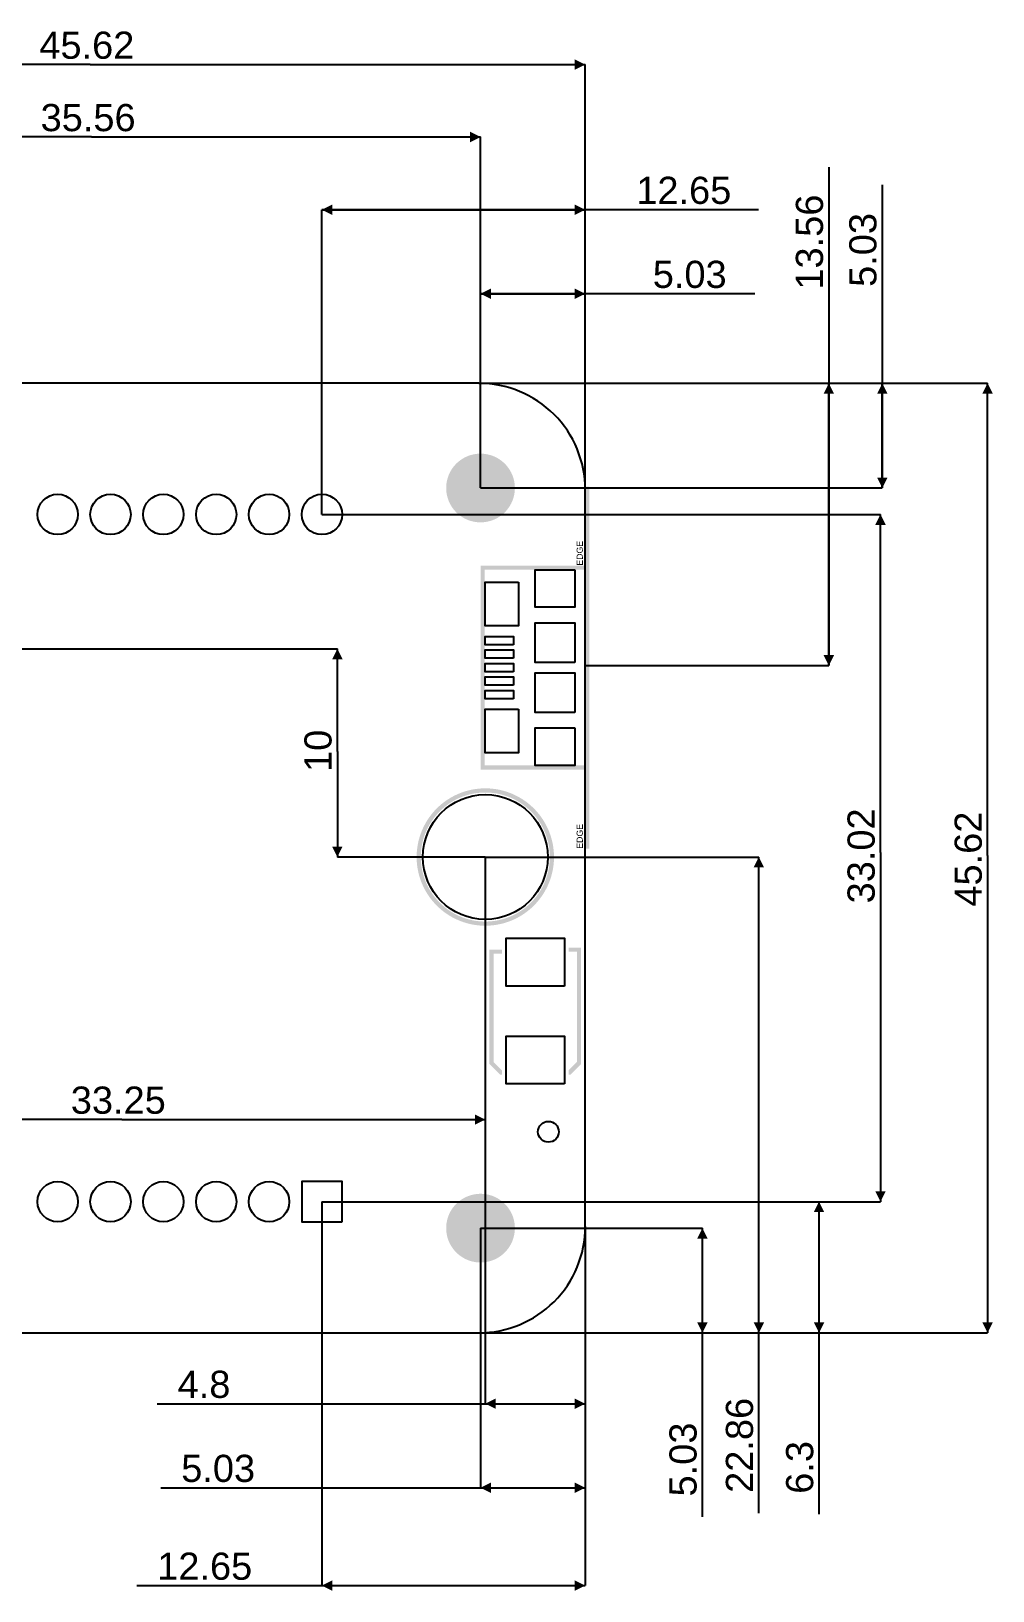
# Model space of a CAD drawing. Header units: millimetres. Extents: x -156 to 264, y -126 to 171.
# Drawn here: x -26.6 to 19.6, y -12.4 to 62.5 of the extents above; entities that cross this region are included whole.
import ezdxf

# ---------------------------------------------------------------- set-up
doc = ezdxf.new("R2010")
doc.units = ezdxf.units.MM
doc.header["$MEASUREMENT"] = 0
doc.layers.add('DIMENSION', color=7, linetype='Continuous', true_color=0xffffff)

msp = doc.modelspace()

# ---------------------------------------------------------------- hatches: boundary and pattern name
at = {"layer": 'DIMENSION'}
for points in [[(-0.5, 60.682), (0, 60.932), (-0.5, 61.182)], [(-5.53, 57.204), (-5.03, 57.454), (-5.53, 57.704)], [(-12.15, 54.209), (-12.65, 53.959), (-12.15, 53.709)], [(-0.5, 53.709), (0, 53.959), (-0.5, 54.209)], [(-4.53, 50.171), (-5.03, 49.921), (-4.53, 49.671)], [(-0.5, 49.671), (0, 49.921), (-0.5, 50.171)], [(11.955, 45.12), (11.705, 45.62), (11.455, 45.12)], [(14.523, 45.12), (14.273, 45.62), (14.023, 45.12)], [(19.584, 45.12), (19.334, 45.62), (19.084, 45.12)], [(-3.38, 40.59), (-3.38, 40.627), (-3.382, 40.664), (-3.384, 40.701), (-3.387, 40.738), (-3.391, 40.776), (-3.395, 40.814), (-3.401, 40.852), (-3.408, 40.89), (-3.415, 40.929), (-3.424, 40.967), (-3.433, 41.006), (-3.444, 41.044), (-3.455, 41.082), (-3.468, 41.121), (-3.481, 41.159), (-3.496, 41.197), (-3.511, 41.235), (-3.528, 41.273), (-3.546, 41.311), (-3.564, 41.348), (-3.584, 41.385), (-3.605, 41.421), (-3.626, 41.457), (-3.649, 41.493), (-3.673, 41.528), (-3.697, 41.563), (-3.723, 41.597), (-3.749, 41.63), (-3.776, 41.663), (-3.804, 41.695), (-3.833, 41.726), (-3.863, 41.757), (-3.894, 41.787), (-3.925, 41.816), (-3.957, 41.844), (-3.99, 41.871), (-4.023, 41.897), (-4.057, 41.923), (-4.092, 41.947), (-4.127, 41.971), (-4.163, 41.994), (-4.199, 42.015), (-4.235, 42.036), (-4.272, 42.056), (-4.309, 42.074), (-4.347, 42.092), (-4.385, 42.109), (-4.423, 42.124), (-4.461, 42.139), (-4.499, 42.152), (-4.538, 42.165), (-4.576, 42.176), (-4.614, 42.187), (-4.653, 42.196), (-4.691, 42.205), (-4.73, 42.212), (-4.768, 42.219), (-4.806, 42.225), (-4.844, 42.229), (-4.882, 42.233), (-4.919, 42.236), (-4.956, 42.238), (-4.993, 42.24), (-5.03, 42.24), (-5.067, 42.24), (-5.104, 42.238), (-5.141, 42.236), (-5.178, 42.233), (-5.216, 42.229), (-5.254, 42.225), (-5.292, 42.219), (-5.33, 42.212), (-5.369, 42.205), (-5.407, 42.196), (-5.446, 42.187), (-5.484, 42.176), (-5.522, 42.165), (-5.561, 42.152), (-5.599, 42.139), (-5.637, 42.124), (-5.675, 42.109), (-5.713, 42.092), (-5.751, 42.074), (-5.788, 42.056), (-5.825, 42.036), (-5.861, 42.015), (-5.897, 41.994), (-5.933, 41.971), (-5.968, 41.947), (-6.003, 41.923), (-6.037, 41.897), (-6.07, 41.871), (-6.103, 41.844), (-6.135, 41.816), (-6.166, 41.787), (-6.197, 41.757), (-6.227, 41.726), (-6.256, 41.695), (-6.284, 41.663), (-6.311, 41.63), (-6.337, 41.597), (-6.363, 41.563), (-6.387, 41.528), (-6.411, 41.493), (-6.434, 41.457), (-6.455, 41.421), (-6.476, 41.385), (-6.496, 41.348), (-6.514, 41.311), (-6.532, 41.273), (-6.549, 41.235), (-6.564, 41.197), (-6.579, 41.159), (-6.592, 41.121), (-6.605, 41.082), (-6.616, 41.044), (-6.627, 41.006), (-6.636, 40.967), (-6.645, 40.929), (-6.652, 40.89), (-6.659, 40.852), (-6.665, 40.814), (-6.669, 40.776), (-6.673, 40.738), (-6.676, 40.701), (-6.678, 40.664), (-6.68, 40.627), (-6.68, 40.59), (-6.68, 40.553), (-6.678, 40.516), (-6.676, 40.479), (-6.673, 40.442), (-6.669, 40.404), (-6.665, 40.366), (-6.659, 40.328), (-6.652, 40.29), (-6.645, 40.251), (-6.636, 40.213), (-6.627, 40.174), (-6.616, 40.136), (-6.605, 40.098), (-6.592, 40.059), (-6.579, 40.021), (-6.564, 39.983), (-6.549, 39.945), (-6.532, 39.907), (-6.514, 39.869), (-6.496, 39.832), (-6.476, 39.795), (-6.455, 39.759), (-6.434, 39.723), (-6.411, 39.687), (-6.387, 39.652), (-6.363, 39.617), (-6.337, 39.583), (-6.311, 39.55), (-6.284, 39.517), (-6.256, 39.485), (-6.227, 39.454), (-6.197, 39.423), (-6.166, 39.393), (-6.135, 39.364), (-6.103, 39.336), (-6.07, 39.309), (-6.037, 39.283), (-6.003, 39.257), (-5.968, 39.233), (-5.933, 39.209), (-5.897, 39.186), (-5.861, 39.165), (-5.825, 39.144), (-5.788, 39.124), (-5.751, 39.106), (-5.713, 39.088), (-5.675, 39.071), (-5.637, 39.056), (-5.599, 39.041), (-5.561, 39.028), (-5.522, 39.015), (-5.484, 39.004), (-5.446, 38.993), (-5.407, 38.984), (-5.369, 38.975), (-5.33, 38.968), (-5.292, 38.961), (-5.254, 38.955), (-5.216, 38.951), (-5.178, 38.947), (-5.141, 38.944), (-5.104, 38.942), (-5.067, 38.94), (-5.03, 38.94), (-4.993, 38.94), (-4.956, 38.942), (-4.919, 38.944), (-4.882, 38.947), (-4.844, 38.951), (-4.806, 38.955), (-4.768, 38.961), (-4.73, 38.968), (-4.691, 38.975), (-4.653, 38.984), (-4.614, 38.993), (-4.576, 39.004), (-4.538, 39.015), (-4.499, 39.028), (-4.461, 39.041), (-4.423, 39.056), (-4.385, 39.071), (-4.347, 39.088), (-4.309, 39.106), (-4.272, 39.124), (-4.235, 39.144), (-4.199, 39.165), (-4.163, 39.186), (-4.127, 39.209), (-4.092, 39.233), (-4.057, 39.257), (-4.023, 39.283), (-3.99, 39.309), (-3.957, 39.336), (-3.925, 39.364), (-3.894, 39.393), (-3.863, 39.423), (-3.833, 39.454), (-3.804, 39.485), (-3.776, 39.517), (-3.749, 39.55), (-3.723, 39.583), (-3.697, 39.617), (-3.673, 39.652), (-3.649, 39.687), (-3.626, 39.723), (-3.605, 39.759), (-3.584, 39.795), (-3.564, 39.832), (-3.546, 39.869), (-3.528, 39.907), (-3.511, 39.945), (-3.496, 39.983), (-3.481, 40.021), (-3.468, 40.059), (-3.455, 40.098), (-3.444, 40.136), (-3.433, 40.174), (-3.424, 40.213), (-3.415, 40.251), (-3.408, 40.29), (-3.401, 40.328), (-3.395, 40.366), (-3.391, 40.404), (-3.387, 40.442), (-3.384, 40.479), (-3.382, 40.516), (-3.38, 40.553)], [(14.023, 41.09), (14.273, 40.59), (14.523, 41.09)], [(14.438, 38.82), (14.188, 39.32), (13.938, 38.82)], [(-11.658, 32.36), (-11.908, 32.86), (-12.158, 32.36)], [(11.455, 32.56), (11.705, 32.06), (11.955, 32.56)], [(-12.158, 23.36), (-11.908, 22.86), (-11.658, 23.36)], [(8.593, 22.36), (8.343, 22.86), (8.093, 22.36)], [(-5.3, 9.996), (-4.8, 10.246), (-5.3, 10.496)], [(13.938, 6.8), (14.188, 6.3), (14.438, 6.8)], [(-3.38, 5.03), (-3.38, 5.067), (-3.382, 5.104), (-3.384, 5.141), (-3.387, 5.178), (-3.391, 5.216), (-3.395, 5.254), (-3.401, 5.292), (-3.408, 5.33), (-3.415, 5.369), (-3.424, 5.407), (-3.433, 5.446), (-3.444, 5.484), (-3.455, 5.522), (-3.468, 5.561), (-3.481, 5.599), (-3.496, 5.637), (-3.511, 5.675), (-3.528, 5.713), (-3.546, 5.751), (-3.564, 5.788), (-3.584, 5.825), (-3.605, 5.861), (-3.626, 5.897), (-3.649, 5.933), (-3.673, 5.968), (-3.697, 6.003), (-3.723, 6.037), (-3.749, 6.07), (-3.776, 6.103), (-3.804, 6.135), (-3.833, 6.166), (-3.863, 6.197), (-3.894, 6.227), (-3.925, 6.256), (-3.957, 6.284), (-3.99, 6.311), (-4.023, 6.337), (-4.057, 6.363), (-4.092, 6.387), (-4.127, 6.411), (-4.163, 6.434), (-4.199, 6.455), (-4.235, 6.476), (-4.272, 6.496), (-4.309, 6.514), (-4.347, 6.532), (-4.385, 6.549), (-4.423, 6.564), (-4.461, 6.579), (-4.499, 6.592), (-4.538, 6.605), (-4.576, 6.616), (-4.614, 6.627), (-4.653, 6.636), (-4.691, 6.645), (-4.73, 6.652), (-4.768, 6.659), (-4.806, 6.665), (-4.844, 6.669), (-4.882, 6.673), (-4.919, 6.676), (-4.956, 6.678), (-4.993, 6.68), (-5.03, 6.68), (-5.067, 6.68), (-5.104, 6.678), (-5.141, 6.676), (-5.178, 6.673), (-5.216, 6.669), (-5.254, 6.665), (-5.292, 6.659), (-5.33, 6.652), (-5.369, 6.645), (-5.407, 6.636), (-5.446, 6.627), (-5.484, 6.616), (-5.522, 6.605), (-5.561, 6.592), (-5.599, 6.579), (-5.637, 6.564), (-5.675, 6.549), (-5.713, 6.532), (-5.751, 6.514), (-5.788, 6.496), (-5.825, 6.476), (-5.861, 6.455), (-5.897, 6.434), (-5.933, 6.411), (-5.968, 6.387), (-6.003, 6.363), (-6.037, 6.337), (-6.07, 6.311), (-6.103, 6.284), (-6.135, 6.256), (-6.166, 6.227), (-6.197, 6.197), (-6.227, 6.166), (-6.256, 6.135), (-6.284, 6.103), (-6.311, 6.07), (-6.337, 6.037), (-6.363, 6.003), (-6.387, 5.968), (-6.411, 5.933), (-6.434, 5.897), (-6.455, 5.861), (-6.476, 5.825), (-6.496, 5.788), (-6.514, 5.751), (-6.532, 5.713), (-6.549, 5.675), (-6.564, 5.637), (-6.579, 5.599), (-6.592, 5.561), (-6.605, 5.522), (-6.616, 5.484), (-6.627, 5.446), (-6.636, 5.407), (-6.645, 5.369), (-6.652, 5.33), (-6.659, 5.292), (-6.665, 5.254), (-6.669, 5.216), (-6.673, 5.178), (-6.676, 5.141), (-6.678, 5.104), (-6.68, 5.067), (-6.68, 5.03), (-6.68, 4.993), (-6.678, 4.956), (-6.676, 4.919), (-6.673, 4.882), (-6.669, 4.844), (-6.665, 4.806), (-6.659, 4.768), (-6.652, 4.73), (-6.645, 4.691), (-6.636, 4.653), (-6.627, 4.614), (-6.616, 4.576), (-6.605, 4.538), (-6.592, 4.499), (-6.579, 4.461), (-6.564, 4.423), (-6.549, 4.385), (-6.532, 4.347), (-6.514, 4.309), (-6.496, 4.272), (-6.476, 4.235), (-6.455, 4.199), (-6.434, 4.163), (-6.411, 4.127), (-6.387, 4.092), (-6.363, 4.057), (-6.337, 4.023), (-6.311, 3.99), (-6.284, 3.957), (-6.256, 3.925), (-6.227, 3.894), (-6.197, 3.863), (-6.166, 3.833), (-6.135, 3.804), (-6.103, 3.776), (-6.07, 3.749), (-6.037, 3.723), (-6.003, 3.697), (-5.968, 3.673), (-5.933, 3.649), (-5.897, 3.626), (-5.861, 3.605), (-5.825, 3.584), (-5.788, 3.564), (-5.751, 3.546), (-5.713, 3.528), (-5.675, 3.511), (-5.637, 3.496), (-5.599, 3.481), (-5.561, 3.468), (-5.522, 3.455), (-5.484, 3.444), (-5.446, 3.433), (-5.407, 3.424), (-5.369, 3.415), (-5.33, 3.408), (-5.292, 3.401), (-5.254, 3.395), (-5.216, 3.391), (-5.178, 3.387), (-5.141, 3.384), (-5.104, 3.382), (-5.067, 3.38), (-5.03, 3.38), (-4.993, 3.38), (-4.956, 3.382), (-4.919, 3.384), (-4.882, 3.387), (-4.844, 3.391), (-4.806, 3.395), (-4.768, 3.401), (-4.73, 3.408), (-4.691, 3.415), (-4.653, 3.424), (-4.614, 3.433), (-4.576, 3.444), (-4.538, 3.455), (-4.499, 3.468), (-4.461, 3.481), (-4.423, 3.496), (-4.385, 3.511), (-4.347, 3.528), (-4.309, 3.546), (-4.272, 3.564), (-4.235, 3.584), (-4.199, 3.605), (-4.163, 3.626), (-4.127, 3.649), (-4.092, 3.673), (-4.057, 3.697), (-4.023, 3.723), (-3.99, 3.749), (-3.957, 3.776), (-3.925, 3.804), (-3.894, 3.833), (-3.863, 3.863), (-3.833, 3.894), (-3.804, 3.925), (-3.776, 3.957), (-3.749, 3.99), (-3.723, 4.023), (-3.697, 4.057), (-3.673, 4.092), (-3.649, 4.127), (-3.626, 4.163), (-3.605, 4.199), (-3.584, 4.235), (-3.564, 4.272), (-3.546, 4.309), (-3.528, 4.347), (-3.511, 4.385), (-3.496, 4.423), (-3.481, 4.461), (-3.468, 4.499), (-3.455, 4.538), (-3.444, 4.576), (-3.433, 4.614), (-3.424, 4.653), (-3.415, 4.691), (-3.408, 4.73), (-3.401, 4.768), (-3.395, 4.806), (-3.391, 4.844), (-3.387, 4.882), (-3.384, 4.919), (-3.382, 4.956), (-3.38, 4.993)], [(11.486, 5.8), (11.236, 6.3), (10.986, 5.8)], [(5.882, 4.53), (5.632, 5.03), (5.382, 4.53)], [(5.382, 0.5), (5.632, 0), (5.882, 0.5)], [(8.093, 0.5), (8.343, 0), (8.593, 0.5)], [(10.986, 0.5), (11.236, 0), (11.486, 0.5)], [(19.084, 0.5), (19.334, 0), (19.584, 0.5)], [(-4.3, -3.156), (-4.8, -3.406), (-4.3, -3.656)], [(-0.5, -3.656), (0, -3.406), (-0.5, -3.156)], [(-4.53, -7.194), (-5.03, -7.444), (-4.53, -7.694)], [(-0.5, -7.694), (0, -7.444), (-0.5, -7.194)], [(-12.15, -11.894), (-12.65, -12.144), (-12.15, -12.394)], [(-0.5, -12.394), (0, -12.144), (-0.5, -11.894)]]:
    msp.add_hatch(color=256, dxfattribs=at).paths.add_polyline_path(points, flags=0)
at = {"layer": 'DIMENSION', "extrusion": (0, 0, -1)}
h = msp.add_hatch(color=256, dxfattribs=at)
h.paths.add_polyline_path([(-0.2, 23.26), (0, 23.26), (0, 27.06), (5.025, 27.06), (5.025, 36.86), (0, 36.86), (0, 40.66), (-0.2, 40.66)], flags=0)
h.paths.add_polyline_path([(0, 36.66), (0, 27.26), (4.825, 27.26), (4.825, 36.66)], flags=0)
at = {"layer": 'DIMENSION'}
h = msp.add_hatch(color=256, dxfattribs=at)
h.paths.add_polyline_path([(-1.5, 22.86), (-1.501, 22.933), (-1.503, 23.007), (-1.507, 23.082), (-1.513, 23.157), (-1.521, 23.232), (-1.531, 23.308), (-1.542, 23.384), (-1.555, 23.46), (-1.57, 23.537), (-1.587, 23.614), (-1.606, 23.691), (-1.627, 23.768), (-1.65, 23.845), (-1.675, 23.922), (-1.703, 23.998), (-1.732, 24.075), (-1.763, 24.151), (-1.796, 24.226), (-1.831, 24.301), (-1.869, 24.376), (-1.908, 24.449), (-1.949, 24.522), (-1.993, 24.595), (-2.038, 24.666), (-2.085, 24.736), (-2.134, 24.805), (-2.185, 24.873), (-2.238, 24.94), (-2.293, 25.005), (-2.349, 25.07), (-2.407, 25.132), (-2.467, 25.193), (-2.528, 25.253), (-2.59, 25.311), (-2.655, 25.367), (-2.72, 25.422), (-2.787, 25.475), (-2.855, 25.526), (-2.924, 25.575), (-2.994, 25.622), (-3.065, 25.667), (-3.138, 25.711), (-3.211, 25.752), (-3.284, 25.791), (-3.359, 25.829), (-3.434, 25.864), (-3.509, 25.897), (-3.585, 25.928), (-3.662, 25.957), (-3.738, 25.985), (-3.815, 26.01), (-3.892, 26.033), (-3.969, 26.054), (-4.046, 26.073), (-4.123, 26.09), (-4.2, 26.105), (-4.276, 26.118), (-4.352, 26.129), (-4.428, 26.139), (-4.503, 26.147), (-4.578, 26.153), (-4.653, 26.157), (-4.727, 26.159), (-4.8, 26.16), (-4.873, 26.159), (-4.947, 26.157), (-5.022, 26.153), (-5.097, 26.147), (-5.172, 26.139), (-5.248, 26.129), (-5.324, 26.118), (-5.4, 26.105), (-5.477, 26.09), (-5.554, 26.073), (-5.631, 26.054), (-5.708, 26.033), (-5.785, 26.01), (-5.862, 25.985), (-5.938, 25.957), (-6.015, 25.928), (-6.091, 25.897), (-6.166, 25.864), (-6.241, 25.829), (-6.316, 25.791), (-6.389, 25.752), (-6.462, 25.711), (-6.535, 25.667), (-6.606, 25.622), (-6.676, 25.575), (-6.745, 25.526), (-6.813, 25.475), (-6.88, 25.422), (-6.945, 25.367), (-7.01, 25.311), (-7.072, 25.253), (-7.133, 25.193), (-7.193, 25.132), (-7.251, 25.07), (-7.307, 25.005), (-7.362, 24.94), (-7.415, 24.873), (-7.466, 24.805), (-7.515, 24.736), (-7.562, 24.666), (-7.607, 24.595), (-7.651, 24.522), (-7.692, 24.449), (-7.731, 24.376), (-7.769, 24.301), (-7.804, 24.226), (-7.837, 24.151), (-7.868, 24.075), (-7.897, 23.998), (-7.925, 23.922), (-7.95, 23.845), (-7.973, 23.768), (-7.994, 23.691), (-8.013, 23.614), (-8.03, 23.537), (-8.045, 23.46), (-8.058, 23.384), (-8.069, 23.308), (-8.079, 23.232), (-8.087, 23.157), (-8.093, 23.082), (-8.097, 23.007), (-8.099, 22.933), (-8.1, 22.86), (-8.099, 22.787), (-8.097, 22.713), (-8.093, 22.638), (-8.087, 22.563), (-8.079, 22.488), (-8.069, 22.412), (-8.058, 22.336), (-8.045, 22.26), (-8.03, 22.183), (-8.013, 22.106), (-7.994, 22.029), (-7.973, 21.952), (-7.95, 21.875), (-7.925, 21.798), (-7.897, 21.722), (-7.868, 21.645), (-7.837, 21.569), (-7.804, 21.494), (-7.769, 21.419), (-7.731, 21.344), (-7.692, 21.271), (-7.651, 21.198), (-7.607, 21.125), (-7.562, 21.054), (-7.515, 20.984), (-7.466, 20.915), (-7.415, 20.847), (-7.362, 20.78), (-7.307, 20.715), (-7.251, 20.65), (-7.193, 20.588), (-7.133, 20.527), (-7.072, 20.467), (-7.01, 20.409), (-6.945, 20.353), (-6.88, 20.298), (-6.813, 20.245), (-6.745, 20.194), (-6.676, 20.145), (-6.606, 20.098), (-6.535, 20.053), (-6.462, 20.009), (-6.389, 19.968), (-6.316, 19.929), (-6.241, 19.891), (-6.166, 19.856), (-6.091, 19.823), (-6.015, 19.792), (-5.938, 19.763), (-5.862, 19.735), (-5.785, 19.71), (-5.708, 19.687), (-5.631, 19.666), (-5.554, 19.647), (-5.477, 19.63), (-5.4, 19.615), (-5.324, 19.602), (-5.248, 19.591), (-5.172, 19.581), (-5.097, 19.573), (-5.022, 19.567), (-4.947, 19.563), (-4.873, 19.561), (-4.8, 19.56), (-4.727, 19.561), (-4.653, 19.563), (-4.578, 19.567), (-4.503, 19.573), (-4.428, 19.581), (-4.352, 19.591), (-4.276, 19.602), (-4.2, 19.615), (-4.123, 19.63), (-4.046, 19.647), (-3.969, 19.666), (-3.892, 19.687), (-3.815, 19.71), (-3.738, 19.735), (-3.662, 19.763), (-3.585, 19.792), (-3.509, 19.823), (-3.434, 19.856), (-3.359, 19.891), (-3.284, 19.929), (-3.211, 19.968), (-3.138, 20.009), (-3.065, 20.053), (-2.994, 20.098), (-2.924, 20.145), (-2.855, 20.194), (-2.787, 20.245), (-2.72, 20.298), (-2.655, 20.353), (-2.59, 20.409), (-2.528, 20.467), (-2.467, 20.527), (-2.407, 20.588), (-2.349, 20.65), (-2.293, 20.715), (-2.238, 20.78), (-2.185, 20.847), (-2.134, 20.915), (-2.085, 20.984), (-2.038, 21.054), (-1.993, 21.125), (-1.949, 21.198), (-1.908, 21.271), (-1.869, 21.344), (-1.831, 21.419), (-1.796, 21.494), (-1.763, 21.569), (-1.732, 21.645), (-1.703, 21.722), (-1.675, 21.798), (-1.65, 21.875), (-1.627, 21.952), (-1.606, 22.029), (-1.587, 22.106), (-1.57, 22.183), (-1.555, 22.26), (-1.542, 22.336), (-1.531, 22.412), (-1.521, 22.488), (-1.513, 22.563), (-1.507, 22.638), (-1.503, 22.713), (-1.501, 22.787)], flags=0)
h.paths.add_polyline_path([(-1.7, 22.86), (-1.701, 22.929), (-1.703, 22.998), (-1.707, 23.068), (-1.713, 23.139), (-1.72, 23.209), (-1.729, 23.281), (-1.739, 23.352), (-1.752, 23.424), (-1.766, 23.496), (-1.782, 23.568), (-1.8, 23.641), (-1.82, 23.713), (-1.841, 23.785), (-1.865, 23.857), (-1.89, 23.929), (-1.918, 24.001), (-1.947, 24.072), (-1.978, 24.143), (-2.011, 24.214), (-2.046, 24.284), (-2.083, 24.353), (-2.122, 24.422), (-2.163, 24.489), (-2.205, 24.556), (-2.25, 24.622), (-2.296, 24.687), (-2.344, 24.751), (-2.393, 24.814), (-2.445, 24.875), (-2.497, 24.936), (-2.552, 24.995), (-2.608, 25.052), (-2.665, 25.108), (-2.724, 25.163), (-2.785, 25.215), (-2.846, 25.267), (-2.909, 25.316), (-2.973, 25.364), (-3.038, 25.41), (-3.104, 25.455), (-3.171, 25.497), (-3.238, 25.538), (-3.307, 25.577), (-3.376, 25.614), (-3.446, 25.649), (-3.517, 25.682), (-3.588, 25.713), (-3.659, 25.742), (-3.731, 25.77), (-3.803, 25.795), (-3.875, 25.819), (-3.947, 25.84), (-4.019, 25.86), (-4.092, 25.878), (-4.164, 25.894), (-4.236, 25.908), (-4.308, 25.921), (-4.379, 25.931), (-4.451, 25.94), (-4.521, 25.947), (-4.592, 25.953), (-4.662, 25.957), (-4.731, 25.959), (-4.8, 25.96), (-4.869, 25.959), (-4.938, 25.957), (-5.008, 25.953), (-5.079, 25.947), (-5.149, 25.94), (-5.221, 25.931), (-5.292, 25.921), (-5.364, 25.908), (-5.436, 25.894), (-5.508, 25.878), (-5.581, 25.86), (-5.653, 25.84), (-5.725, 25.819), (-5.797, 25.795), (-5.869, 25.77), (-5.941, 25.742), (-6.012, 25.713), (-6.083, 25.682), (-6.154, 25.649), (-6.224, 25.614), (-6.293, 25.577), (-6.362, 25.538), (-6.429, 25.497), (-6.496, 25.455), (-6.562, 25.41), (-6.627, 25.364), (-6.691, 25.316), (-6.754, 25.267), (-6.815, 25.215), (-6.876, 25.163), (-6.935, 25.108), (-6.992, 25.052), (-7.048, 24.995), (-7.103, 24.936), (-7.155, 24.875), (-7.207, 24.814), (-7.256, 24.751), (-7.304, 24.687), (-7.35, 24.622), (-7.395, 24.556), (-7.437, 24.489), (-7.478, 24.422), (-7.517, 24.353), (-7.554, 24.284), (-7.589, 24.214), (-7.622, 24.143), (-7.653, 24.072), (-7.682, 24.001), (-7.71, 23.929), (-7.735, 23.857), (-7.759, 23.785), (-7.78, 23.713), (-7.8, 23.641), (-7.818, 23.568), (-7.834, 23.496), (-7.848, 23.424), (-7.861, 23.352), (-7.871, 23.281), (-7.88, 23.209), (-7.887, 23.139), (-7.893, 23.068), (-7.897, 22.998), (-7.899, 22.929), (-7.9, 22.86), (-7.899, 22.791), (-7.897, 22.722), (-7.893, 22.652), (-7.887, 22.581), (-7.88, 22.511), (-7.871, 22.439), (-7.861, 22.368), (-7.848, 22.296), (-7.834, 22.224), (-7.818, 22.152), (-7.8, 22.079), (-7.78, 22.007), (-7.759, 21.935), (-7.735, 21.863), (-7.71, 21.791), (-7.682, 21.719), (-7.653, 21.648), (-7.622, 21.577), (-7.589, 21.506), (-7.554, 21.436), (-7.517, 21.367), (-7.478, 21.298), (-7.437, 21.231), (-7.395, 21.164), (-7.35, 21.098), (-7.304, 21.033), (-7.256, 20.969), (-7.207, 20.906), (-7.155, 20.845), (-7.103, 20.784), (-7.048, 20.725), (-6.992, 20.668), (-6.935, 20.612), (-6.876, 20.557), (-6.815, 20.505), (-6.754, 20.453), (-6.691, 20.404), (-6.627, 20.356), (-6.562, 20.31), (-6.496, 20.265), (-6.429, 20.223), (-6.362, 20.182), (-6.293, 20.143), (-6.224, 20.106), (-6.154, 20.071), (-6.083, 20.038), (-6.012, 20.007), (-5.941, 19.978), (-5.869, 19.95), (-5.797, 19.925), (-5.725, 19.901), (-5.653, 19.88), (-5.581, 19.86), (-5.508, 19.842), (-5.436, 19.826), (-5.364, 19.812), (-5.292, 19.799), (-5.221, 19.789), (-5.149, 19.78), (-5.079, 19.773), (-5.008, 19.767), (-4.938, 19.763), (-4.869, 19.761), (-4.8, 19.76), (-4.731, 19.761), (-4.662, 19.763), (-4.592, 19.767), (-4.521, 19.773), (-4.451, 19.78), (-4.379, 19.789), (-4.308, 19.799), (-4.236, 19.812), (-4.164, 19.826), (-4.092, 19.842), (-4.019, 19.86), (-3.947, 19.88), (-3.875, 19.901), (-3.803, 19.925), (-3.731, 19.95), (-3.659, 19.978), (-3.588, 20.007), (-3.517, 20.038), (-3.446, 20.071), (-3.376, 20.106), (-3.307, 20.143), (-3.238, 20.182), (-3.171, 20.223), (-3.104, 20.265), (-3.038, 20.31), (-2.973, 20.356), (-2.909, 20.404), (-2.846, 20.453), (-2.785, 20.505), (-2.724, 20.557), (-2.665, 20.612), (-2.608, 20.668), (-2.552, 20.725), (-2.497, 20.784), (-2.445, 20.845), (-2.393, 20.906), (-2.344, 20.969), (-2.296, 21.033), (-2.25, 21.098), (-2.205, 21.164), (-2.163, 21.231), (-2.122, 21.298), (-2.083, 21.367), (-2.046, 21.436), (-2.011, 21.506), (-1.978, 21.577), (-1.947, 21.648), (-1.918, 21.719), (-1.89, 21.791), (-1.865, 21.863), (-1.841, 21.935), (-1.82, 22.007), (-1.8, 22.079), (-1.782, 22.152), (-1.766, 22.224), (-1.752, 22.296), (-1.739, 22.368), (-1.729, 22.439), (-1.72, 22.511), (-1.713, 22.581), (-1.707, 22.652), (-1.703, 22.722), (-1.701, 22.791)], flags=0)
at = {"layer": 'DIMENSION', "extrusion": (0, 0, -1)}
for points in [[(4, 12.41), (4.1, 12.41), (4.6, 12.91), (4.6, 18.41), (4, 18.41), (4, 18.21), (4.4, 18.21), (4.4, 13.01), (4, 12.61)], [(0.2, 12.91), (0.7, 12.41), (0.8, 12.41), (0.8, 12.61), (0.4, 13.01), (0.4, 18.31), (0.8, 18.31), (0.8, 18.51), (0.2, 18.51)]]:
    msp.add_hatch(color=256, dxfattribs=at).paths.add_polyline_path(points, flags=0)

# ---------------------------------------------------------------- linework, layer by layer
at = {"layer": 'DIMENSION'}
for p, q in [((-5.11, 45.62), (-40.51, 45.62)), ((0, 5.11), (0, 40.51)), ((-40.51, 0), (-5.11, 0))]:
    msp.add_line(p, q, dxfattribs=at)
for points in [[(-23.78, 60.932), (-45.62, 60.932)], [(-23.78, 60.932), (0, 60.932)], [(0, 40.51), (0, 60.932)], [(-23.718, 57.454), (-40.59, 57.454)], [(-23.718, 57.454), (-5.03, 57.454)], [(-5.03, 40.59), (-5.03, 57.454)], [(11.705, 55.998), (11.705, 45.62)], [(14.273, 55.15), (14.273, 45.62)], [(-12.65, 39.32), (-12.65, 53.959)], [(0, 53.959), (-12.65, 53.959)], [(-12.65, 53.959), (0, 53.959)], [(0, 40.51), (0, 53.959)], [(8.332, 53.959), (0, 53.959)], [(-5.03, 40.59), (-5.03, 49.921)], [(0, 49.921), (-5.03, 49.921)], [(-5.03, 49.921), (0, 49.921)], [(0, 40.51), (0, 49.921)], [(8.143, 49.921), (0, 49.921)], [(-5.11, 45.62), (19.334, 45.62)], [(-5.11, 45.62), (14.273, 45.62)], [(-5.11, 45.62), (11.705, 45.62)], [(11.705, 45.62), (11.705, 32.06)], [(11.705, 32.06), (11.705, 45.62)], [(14.273, 45.62), (14.273, 40.59)], [(14.273, 40.59), (14.273, 45.62)], [(19.334, 22.926), (19.334, 45.62)], [(-5.03, 40.59), (14.273, 40.59)], [(-12.65, 39.32), (14.188, 39.32)], [(14.188, 23.081), (14.188, 39.32)], [(-38.05, 32.86), (-11.908, 32.86)], [(-11.908, 27.928), (-11.908, 32.86)], [(0, 32.06), (11.705, 32.06)], [(-11.908, 27.928), (-11.908, 22.86)], [(-4.8, 22.86), (-11.908, 22.86)], [(-4.8, 22.86), (-4.8, -3.406)], [(-4.8, 22.86), (-4.8, 10.246)], [(-4.8, 22.86), (8.343, 22.86)], [(8.343, 0), (8.343, 22.86)], [(8.343, 0), (8.343, 22.86)], [(14.188, 23.081), (14.188, 6.3)], [(19.334, 22.926), (19.334, 0)], [(-22.268, 10.246), (-38.05, 10.246)], [(-22.268, 10.246), (-4.8, 10.246)], [(-12.65, 6.3), (-12.65, -12.144)], [(-12.65, 6.3), (11.236, 6.3)], [(-12.65, 6.3), (14.188, 6.3)], [(11.236, 0), (11.236, 6.3)], [(11.236, 0), (11.236, 6.3)], [(-5.03, 5.03), (-5.03, -7.444)], [(-5.03, 5.03), (5.632, 5.03)], [(0, 5.11), (0, -7.444)], [(0, 5.11), (0, -12.144)], [(0, 5.11), (0, -3.406)], [(5.632, 0), (5.632, 5.03)], [(5.632, 0), (5.632, 5.03)], [(-5.11, 0), (19.334, 0)], [(-5.11, 0), (5.632, 0)], [(-5.11, 0), (8.343, 0)], [(-5.11, 0), (11.236, 0)], [(5.632, -8.841), (5.632, 0)], [(8.343, -8.668), (8.343, 0)], [(11.236, -8.713), (11.236, 0)], [(-20.563, -3.406), (-4.8, -3.406)], [(-4.8, -3.406), (0, -3.406)], [(-4.8, -3.406), (0, -3.406)], [(-20.392, -7.444), (-5.03, -7.444)], [(-5.03, -7.444), (0, -7.444)], [(-5.03, -7.444), (0, -7.444)], [(-21.544, -12.144), (-12.65, -12.144)], [(-12.65, -12.144), (0, -12.144)], [(-12.65, -12.144), (0, -12.144)]]:
    msp.add_lwpolyline(points, dxfattribs=at)
for points in [[(-3.2, 36.06), (-3.2, 33.96), (-4.8, 33.96), (-4.8, 36.06)], [(-0.5, 36.66), (-0.5, 34.86), (-2.4, 34.86), (-2.4, 36.66)], [(-0.5, 32.21), (-2.4, 32.21), (-2.4, 34.11), (-0.5, 34.11)], [(-3.45, 33.06), (-4.8, 33.06), (-4.8, 33.46), (-3.45, 33.46)], [(-3.45, 32.41), (-4.8, 32.41), (-4.8, 32.81), (-3.45, 32.81)], [(-3.45, 31.76), (-4.8, 31.76), (-4.8, 32.16), (-3.45, 32.16)], [(-3.45, 31.11), (-4.8, 31.11), (-4.8, 31.51), (-3.45, 31.51)], [(-0.5, 29.81), (-2.4, 29.81), (-2.4, 31.71), (-0.5, 31.71)], [(-3.45, 30.46), (-4.8, 30.46), (-4.8, 30.86), (-3.45, 30.86)], [(-3.2, 29.96), (-3.2, 27.86), (-4.8, 27.86), (-4.8, 29.96)], [(-0.5, 29.06), (-0.5, 27.26), (-2.4, 27.26), (-2.4, 29.06)], [(-1, 16.66), (-3.8, 16.66), (-3.8, 18.96), (-1, 18.96)], [(-1, 11.96), (-3.8, 11.96), (-3.8, 14.26), (-1, 14.26)], [(-11.68, 5.33), (-11.68, 7.27), (-13.62, 7.27), (-13.62, 5.33)]]:
    msp.add_lwpolyline(points, close=True, dxfattribs=at)
for centre, radius in [((-25.35, 39.32), 0.97), ((-22.81, 39.32), 0.97), ((-20.27, 39.32), 0.97), ((-17.73, 39.32), 0.97), ((-15.19, 39.32), 0.97), ((-12.65, 39.32), 0.97), ((-4.8, 22.86), 3), ((-1.769, 9.659), 0.5), ((-25.35, 6.3), 0.97), ((-22.81, 6.3), 0.97), ((-20.27, 6.3), 0.97), ((-17.73, 6.3), 0.97), ((-15.19, 6.3), 0.97)]:
    msp.add_circle(centre, radius, dxfattribs=at)
for centre, start, end in [((-5.11, 40.51), 359.99996, 90.00004), ((-5.11, 5.11), 269.99996, 0.00004)]:
    msp.add_arc(centre, 5.11, start, end, dxfattribs=at)

# ---------------------------------------------------------------- texts
at = {"layer": 'DIMENSION', "char_height": 1.306, "attachment_point": 7, "line_spacing_factor": 0.963855}
for s, insert, width in [('\\fArial;45.62', (-26.229, 61.193), 5.71965), ('\\fArial;35.56', (-26.168, 57.715), 5.68818), ('\\fArial;12.65', (2.454, 54.22), 5.57017), ('\\fArial;5.03', (3.246, 50.183), 4.68114), ('\\fArial;33.25', (-24.717, 10.508), 5.68818), ('\\fArial;4.8', (-19.584, -3.144), 3.72131), ('\\fArial;5.03', (-19.412, -7.183), 4.68114), ('\\fArial;12.65', (-20.565, -11.883), 5.57017)]:
    msp.add_mtext(s, dxfattribs=dict(at, insert=insert, width=width))
at = {"layer": 'DIMENSION', "attachment_point": 7, "rotation": 90, "line_spacing_factor": 0.963855}
for s, insert, char_height, width in [('\\fArial;13.56', (11.444, 50.121), 1.306, 5.57017), ('\\fArial;5.03', (14.012, 50.252), 1.306, 4.68114), ('\\fArial;EDGE', (-0.11, 36.86), 0.3, 1.42229), ('\\fArial;10', (-12.169, 26.948), 1.306, 3.05258), ('\\fArial;33.02', (13.927, 20.632), 1.306, 5.66458), ('\\fArial;45.62', (19.073, 20.477), 1.306, 5.71965), ('\\fArial;EDGE', (-0.11, 23.26), 0.3, 1.42229), ('\\fArial;22.86', (8.082, -7.689), 1.306, 5.71178), ('\\fArial;5.03', (5.37, -7.862), 1.306, 4.68114), ('\\fArial;6.3', (10.974, -7.734), 1.306, 3.68198)]:
    msp.add_mtext(s, dxfattribs=dict(at, insert=insert, char_height=char_height, width=width))

doc.saveas('drawing.dxf')
